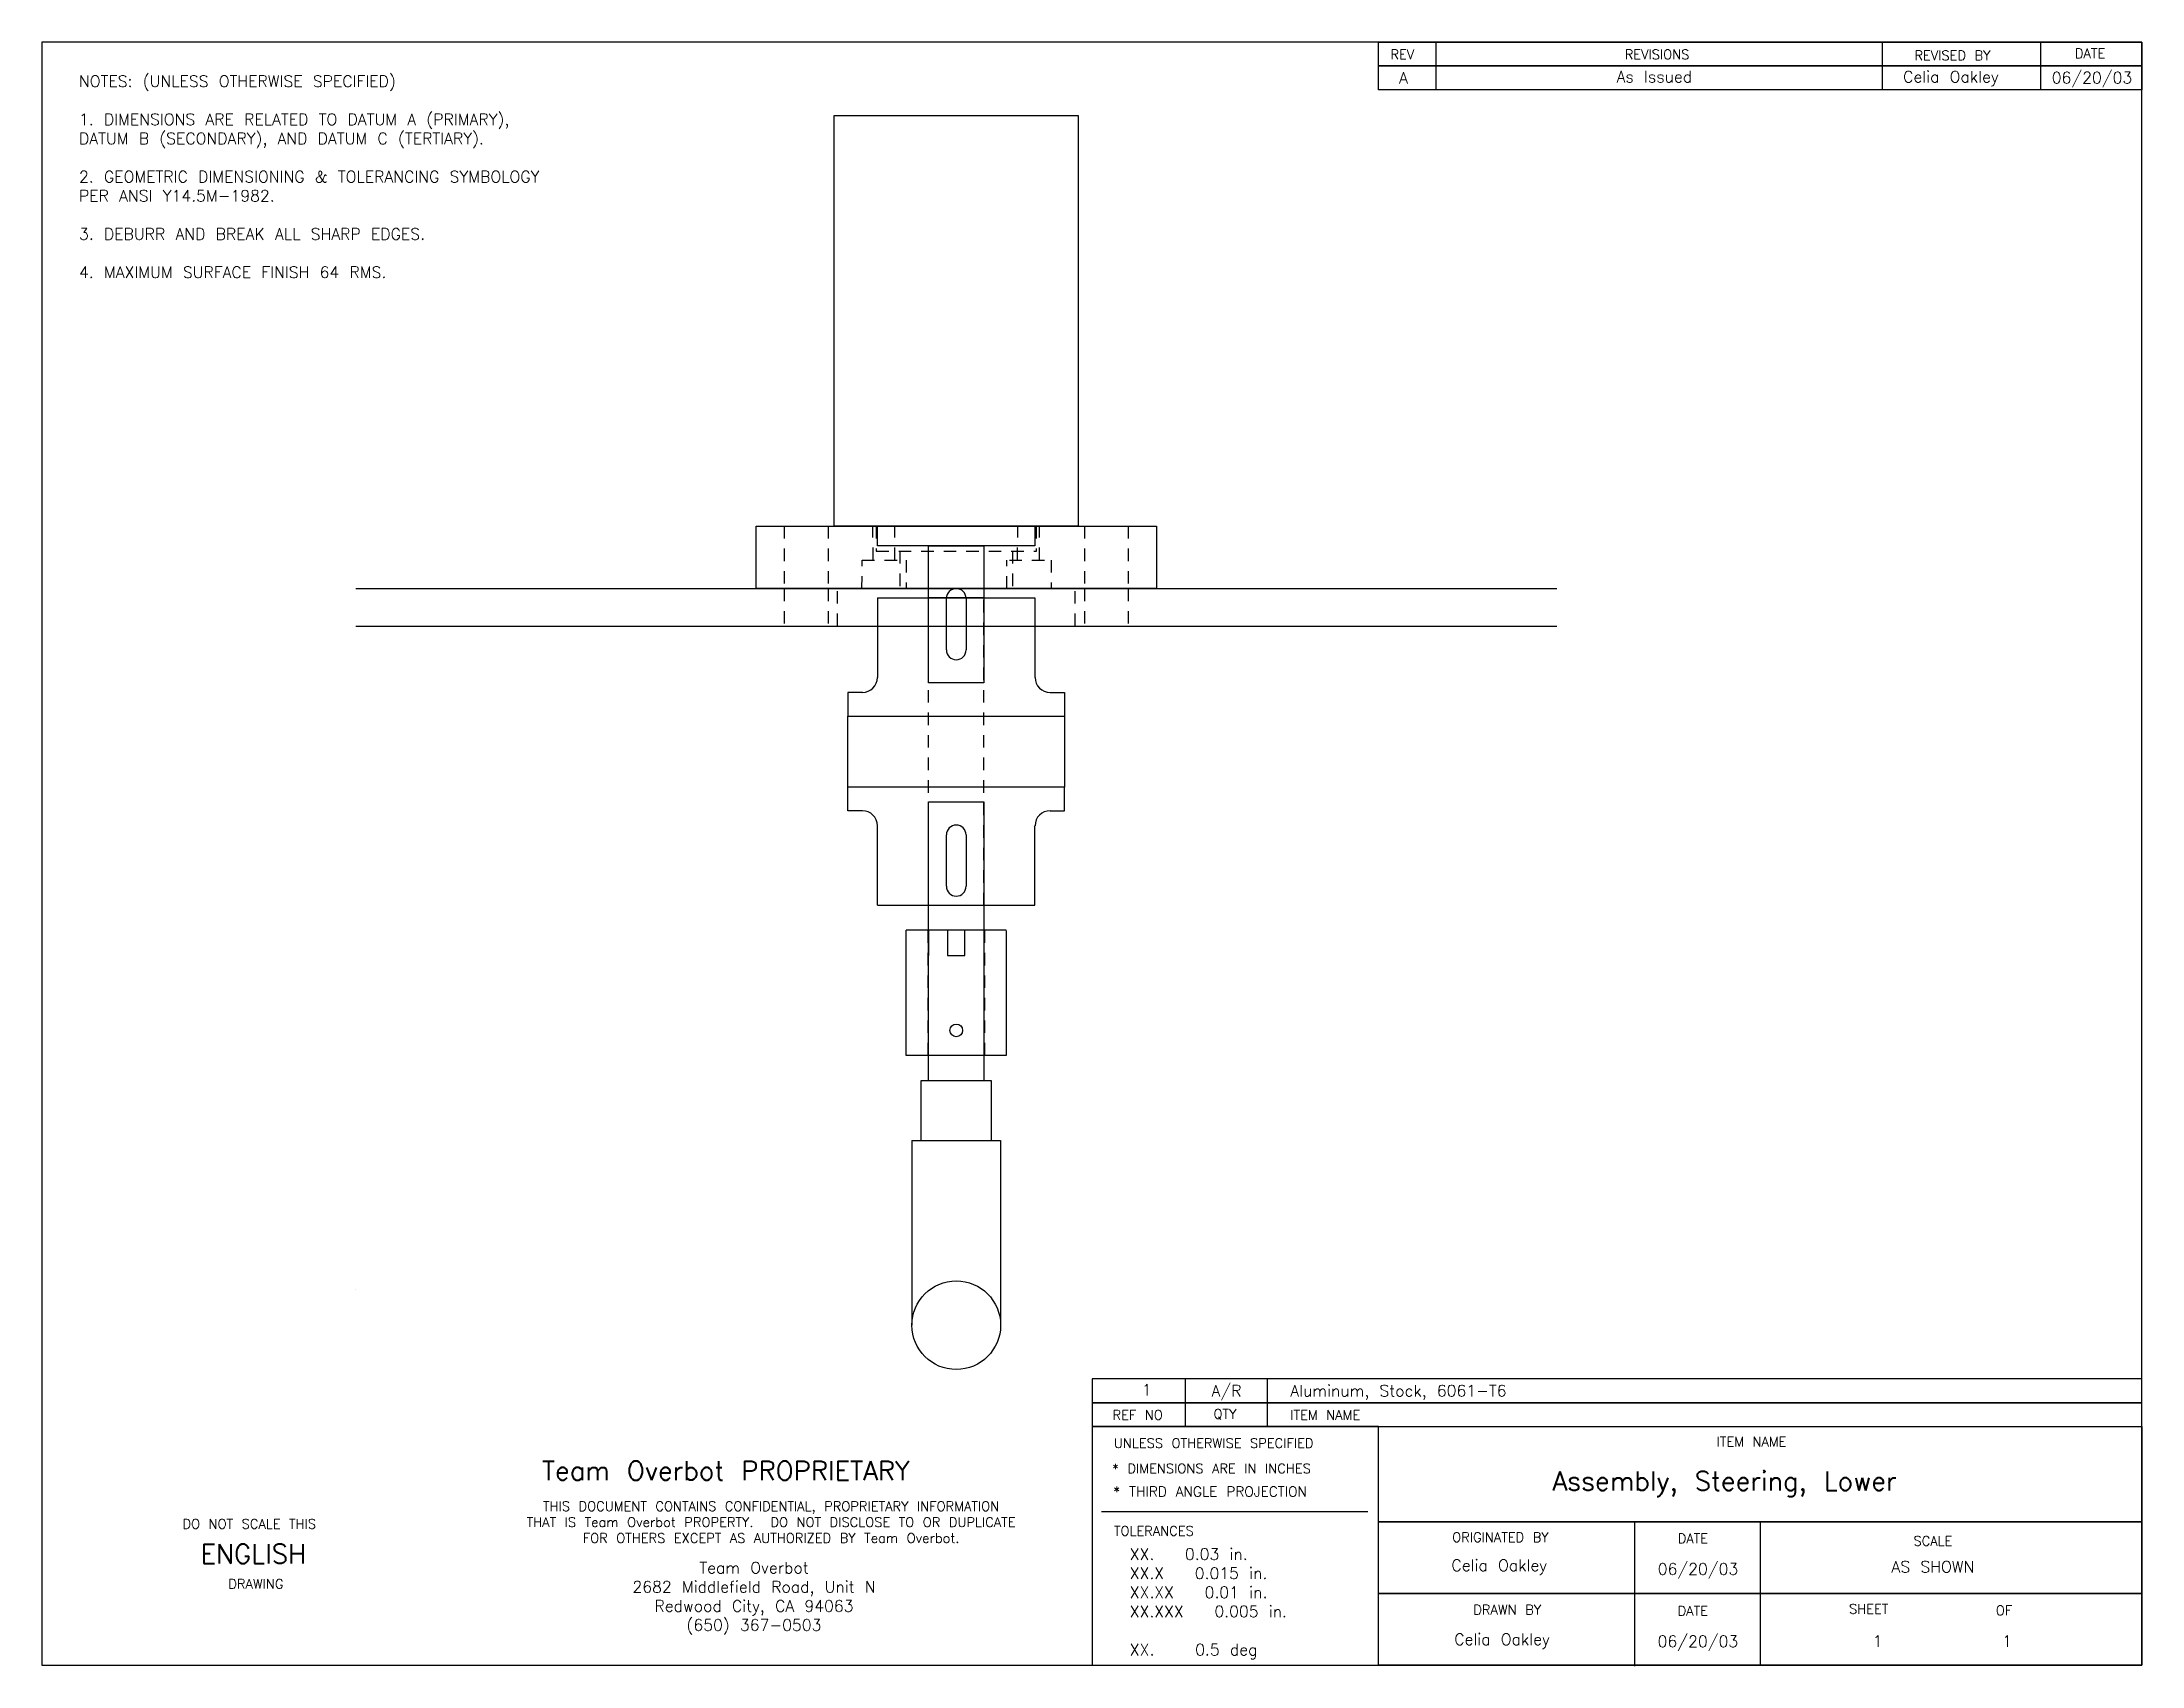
# Model space of a CAD drawing. Extents: x -3.1 to 17.8, y -3.8 to 12.5.
import ezdxf

# ---------------------------------------------------------------- set-up
doc = ezdxf.new("R2010")
doc.units = 0
doc.header["$MEASUREMENT"] = 0
doc.linetypes.add('HIDDEN2', pattern=[0.1875, 0.125, -0.0625])
doc.layers.get('0').update_dxf_attribs({"linetype": 'CONTINUOUS'})
doc.layers.add('TITLEBLOCK', color=5, linetype='CONTINUOUS')
doc.styles.get("Standard").update_dxf_attribs({"font": 'txt.shx'})

msp = doc.modelspace()

# ---------------------------------------------------------------- linework, layer by layer
for p, q in [((4.78, 11.727), (7.22, 11.727)), ((4.78, 7.625), (4.78, 11.727)), ((7.22, 11.727), (7.22, 7.625)), ((4, 7.625), (8, 7.625)), ((4, 7), (4, 7.625)), ((7.22, 7.625), (4.78, 7.625)), ((5.213, 7.625), (6.787, 7.625)), ((5.213, 7.428), (5.213, 7.625)), ((6.787, 7.625), (6.787, 7.428)), ((8, 7.625), (8, 7)), ((6.787, 7.428), (5.213, 7.428)), ((5.724, 7.428), (6.276, 7.428)), ((5.724, 6.058), (5.724, 7.428)), ((6.276, 7.428), (6.276, 6.058)), ((0, 7), (12, 7)), ((8, 7), (4, 7)), ((6, 6.999), (6, 6.999)), ((5.213, 6.907), (5.213, 6.112)), ((5.213, 6.907), (6.787, 6.907)), ((6.276, 6.907), (5.724, 6.907)), ((5.902, 6.388), (5.902, 6.901)), ((6.098, 6.901), (6.098, 6.388)), ((6.787, 6.907), (6.787, 6.112)), ((0, 6.625), (12, 6.625)), ((6, 6.352), (6, 6.352)), ((5.062, 5.962), (4.918, 5.962)), ((4.918, 5.962), (4.918, 5.726)), ((6.276, 6.058), (5.724, 6.058)), ((6.938, 5.962), (7.082, 5.962)), ((7.082, 5.962), (7.082, 5.726)), ((4.918, 5.726), (7.082, 5.726)), ((4.918, 5.017), (4.918, 5.726)), ((7.082, 5.726), (7.082, 5.017)), ((7.082, 5.017), (4.918, 5.017)), ((4.918, 4.781), (4.918, 5.017)), ((5.724, 2.086), (5.724, 4.869)), ((5.724, 4.869), (6.276, 4.869)), ((6.276, 4.869), (6.276, 2.086)), ((7.082, 4.781), (7.082, 5.017)), ((5.062, 4.781), (4.918, 4.781)), ((5.213, 3.836), (5.213, 4.631)), ((6.787, 3.836), (6.787, 4.631)), ((6.938, 4.781), (7.082, 4.781)), ((5.902, 4.026), (5.902, 4.539)), ((6.098, 4.539), (6.098, 4.026)), ((5.213, 3.836), (6.787, 3.836)), ((5.5, 2.336), (5.5, 3.586)), ((6.5, 3.586), (5.5, 3.586)), ((5.724, 3.586), (5.724, 3.336)), ((5.913, 3.586), (5.913, 3.336)), ((6.087, 3.336), (6.087, 3.586)), ((6.5, 3.585), (6.5, 2.336)), ((5.913, 3.336), (6.087, 3.336)), ((6.5, 2.336), (5.5, 2.336)), ((5.65, 1.485), (5.65, 2.086)), ((5.65, 2.086), (6.35, 2.086)), ((6.35, 2.086), (6.35, 1.485)), ((5.557, 1.485), (6.443, 1.485)), ((5.557, 1.485), (5.557, -0.359)), ((6.443, 1.485), (6.443, -0.359)), ((0, 0), (0, 0))]:
    msp.add_line(p, q)
at = {"linetype": 'HIDDEN2'}
for p, q in [((4.281, 7.625), (4.281, 7)), ((4.719, 7.625), (4.719, 7)), ((5.17, 7.285), (5.167, 7.625)), ((5.2, 7.625), (5.2, 7.375)), ((5.385, 7.285), (5.385, 7.625)), ((6.613, 7.285), (6.615, 7.625)), ((6.8, 7.625), (6.8, 7.375)), ((6.833, 7.285), (6.833, 7.625)), ((7.281, 7.625), (7.281, 7)), ((7.719, 7.625), (7.719, 7)), ((5.2, 7.375), (6.801, 7.375)), ((5.438, 7.375), (5.438, 7)), ((6.562, 7.375), (6.562, 7)), ((5.058, 7), (5.059, 7.285)), ((5.059, 7.285), (5.501, 7.285)), ((5.501, 7.285), (5.501, 7)), ((6.506, 7), (6.506, 7.285)), ((6.531, 7.285), (6.924, 7.285)), ((6.949, 7.285), (6.949, 7)), ((4.281, 7), (4.281, 6.625)), ((4.719, 7), (4.719, 6.625)), ((4.812, 6.625), (4.812, 7)), ((7.188, 6.625), (7.188, 7)), ((7.281, 7), (7.281, 6.625)), ((7.719, 7), (7.719, 6.625)), ((5.724, 3.836), (5.724, 6.907)), ((6.276, 3.836), (6.276, 6.907)), ((5.718, 2.336), (5.718, 3.586)), ((6.281, 3.586), (6.281, 2.336))]:
    msp.add_line(p, q, dxfattribs=at)
for centre, radius in [((6, 2.586), 0.0635), ((6, -0.359), 0.443)]:
    msp.add_circle(centre, radius)
for centre, radius, start, end in [((6, 6.901), 0.0984, 90, 180), ((6, 6.901), 0.0984, 0, 90), ((6, 6.388), 0.0984, 180, 270), ((6, 6.388), 0.0984, 270, 360), ((5.062, 6.112), 0.15, 270, 360), ((6.938, 6.112), 0.15, 180, 270), ((5.062, 4.631), 0.15, 0, 90), ((6, 4.539), 0.0984, 90, 180), ((6, 4.539), 0.0984, 0, 90), ((6.938, 4.631), 0.15, 90, 180), ((6, 4.026), 0.0984, 180, 270), ((6, 4.026), 0.0984, 270, 360)]:
    msp.add_arc(centre, radius, start, end)
at = {"layer": 'TITLEBLOCK'}
for p, q in [((10.793, 12.46), (10.793, 11.986)), ((15.252, 12.45), (15.252, 11.986)), ((16.836, 12.45), (16.836, 11.986)), ((8.289, -0.895), (8.289, -1.373)), ((9.106, -0.895), (9.106, -1.373)), ((10.218, -1.371), (7.357, -1.371)), ((7.357, -1.371), (7.357, -2.087)), ((10.218, -2.087), (10.218, -1.371)), ((7.357, -2.087), (7.357, -3.756)), ((7.45, -2.219), (10.114, -2.219)), ((12.778, -2.324), (12.778, -3.041)), ((14.034, -2.325), (14.034, -3.041)), ((12.777, -3.047), (12.777, -3.764)), ((14.034, -3.041), (14.034, -3.756))]:
    msp.add_line(p, q, dxfattribs=at)
for points in [[(-3.136, -3.756), (17.849, -3.756), (17.849, 12.46), (-3.136, 12.46)], [(10.218, 12.46), (17.849, 12.46), (17.849, 12.221), (10.218, 12.221)], [(10.218, 12.221), (17.849, 12.221), (17.849, 11.983), (10.218, 11.983)], [(7.357, -1.133), (17.849, -1.133), (17.849, -0.895), (7.357, -0.895)], [(7.357, -1.371), (17.849, -1.371), (17.849, -1.133), (7.357, -1.133)], [(10.218, -1.371), (17.849, -1.371), (17.849, -2.325), (10.218, -2.325)], [(10.218, -2.325), (17.849, -2.325), (17.849, -3.041), (10.218, -3.041)], [(10.218, -2.325), (17.849, -2.325), (17.849, -3.041), (10.218, -3.041)], [(10.218, -2.325), (17.849, -2.325), (17.849, -3.041), (10.218, -3.041)], [(10.218, -2.325), (17.849, -2.325), (17.849, -3.041), (10.218, -3.041)], [(10.218, -3.041), (17.849, -3.041), (17.849, -3.756), (10.218, -3.756)]]:
    msp.add_lwpolyline(points, close=True, dxfattribs=at)

# ---------------------------------------------------------------- texts
for s, height, p in [('REV', 0.0954, (10.339, 12.289)), ('REVISIONS', 0.0954, (12.68, 12.289)), ('DATE', 0.0954, (17.179, 12.299)), ('As Issued', 0.1145, (12.599, 12.057)), ('Celia Oakley', 0.11446, (15.462, 12.056)), ('REVISED BY', 0.0954, (15.575, 12.279)), ('06/20/03', 0.1145, (16.947, 12.047)), ('A', 0.114, (10.426, 12.045)), ('1', 0.114, (7.855, -1.061)), ('A/R', 0.1145, (8.551, -1.071)), ('Aluminum, Stock, 6061-T6', 0.11446, (9.338, -1.071)), ('REF NO', 0.0954, (7.562, -1.303)), ('QTY', 0.0954, (8.571, -1.293)), ('ITEM NAME', 0.0954, (9.338, -1.303)), ('UNLESS OTHERWISE SPECIFIED', 0.09539, (7.576, -1.585)), ('ITEM NAME', 0.0954, (13.598, -1.57)), ('Team Overbot PROPRIETARY', 0.19077, (1.86, -1.908)), ('* DIMENSIONS ARE IN INCHES', 0.09539, (7.56, -1.838)), ('Assembly, Steering, Lower', 0.19077, (11.958, -2.011)), ('* THIRD ANGLE PROJECTION', 0.1, (7.57, -2.071)), ('DO NOT SCALE THIS', 0.09539, (-1.732, -2.392)), ('TOLERANCES', 0.0954, (7.576, -2.462)), ('ORIGINATED BY', 0.09539, (10.956, -2.525)), ('DATE', 0.0954, (13.21, -2.537)), ('SCALE', 0.0954, (15.566, -2.562)), ('ENGLISH', 0.1908, (-1.552, -2.739)), ('Celia Oakley', 0.11446, (10.949, -2.815)), ('06/20/03', 0.1145, (13.01, -2.852)), ('AS SHOWN', 0.1145, (15.346, -2.83)), ('DRAWING', 0.0954, (-1.274, -2.991)), ('SHEET', 0.0954, (14.922, -3.241)), ('DRAWN BY', 0.0954, (11.167, -3.249)), ('DATE', 0.0954, (13.209, -3.26)), ('OF', 0.0954, (16.388, -3.256)), ('Celia Oakley', 0.11446, (10.977, -3.554)), ('06/20/03', 0.1145, (13.009, -3.575)), ('1', 0.114, (15.158, -3.572)), ('1', 0.114, (16.451, -3.572))]:
    msp.add_text(s, height=height, dxfattribs=at).set_placement(p)
for s, insert, char_height, width, attachment_point in [('NOTES: (UNLESS OTHERWISE SPECIFIED)\\P\\P1. DIMENSIONS ARE RELATED TO DATUM A (PRIMARY), DATUM B (SECONDARY), AND DATUM C (TERTIARY).\\P\\P2. GEOMETRIC DIMENSIONING & TOLERANCING SYMBOLOGY PER ANSI Y14.5M-1982.\\P\\P3. DEBURR AND BREAK ALL SHARP EDGES.\\P\\P4. MAXIMUM SURFACE FINISH 64 RMS.', (-2.766, 12.126), 0.11446, 5.24623, 1), ('THIS DOCUMENT CONTAINS CONFIDENTIAL, PROPRIETARY INFORMATION\\PTHAT IS Team Overbot PROPERTY.  DO NOT DISCLOSE TO OR DUPLICATE\\PFOR OTHERS EXCEPT AS AUTHORIZED BY Team Overbot.', (4.15, -2.12), 0.09539, 5.9731, 2), ('Team Overbot\\P2682 Middlefield Road, Unit N\\PRedwood City, CA 94063\\P(650) 367-0503', (3.979, -2.725), 0.11446, 4.23743, 2), ('XX.   0.03 in.\\PXX.X   0.015 in.\\PXX.XX   0.01 in.\\PXX.XXX   0.005 in.\\P\\PXX.    0.5 deg', (7.734, -2.589), 0.11446, 2.20697, 1)]:
    msp.add_mtext(s, dxfattribs=dict(at, insert=insert, char_height=char_height, width=width, attachment_point=attachment_point))

doc.saveas('drawing.dxf')
